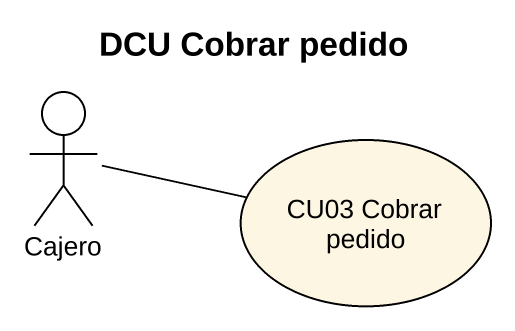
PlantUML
@startuml
title DCU Cobrar pedido
actor Cajero
usecase "CU03 Cobrar pedido" as CU03_Cobrar_pedido
Cajero -right- CU03_Cobrar_pedido
@enduml
